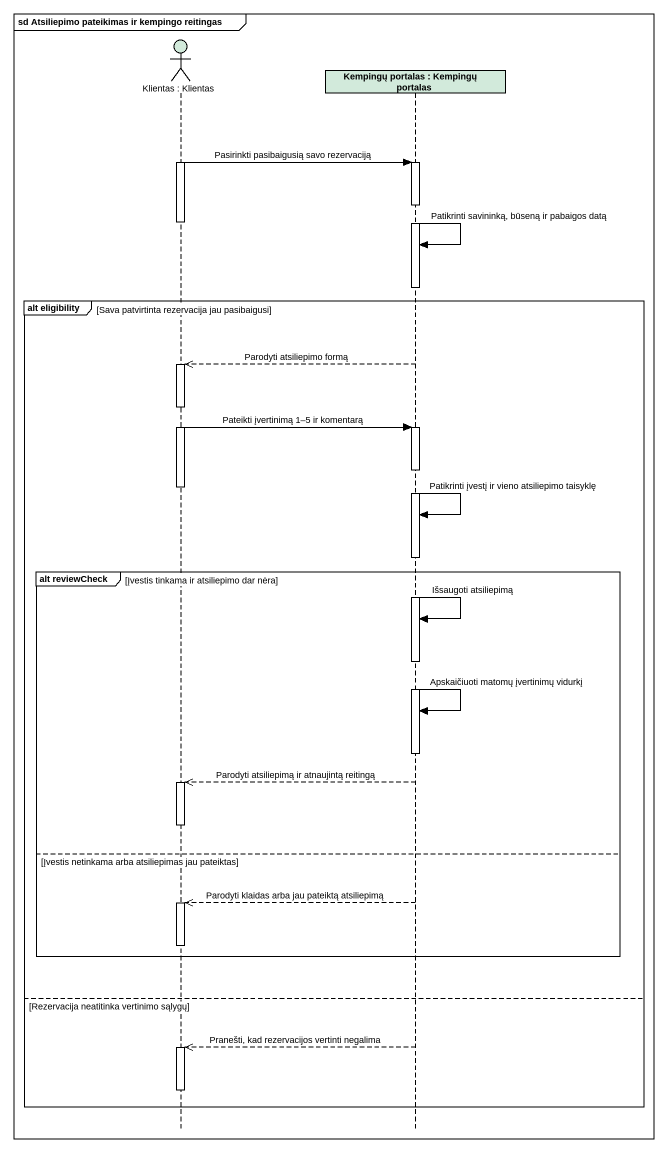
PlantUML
@startuml
mainframe sd Atsiliepimo pateikimas ir kempingo reitingas
hide footbox
actor "Klientas : Klientas" as Klientas #D2EADB
participant "Kempingų portalas : Kempingų portalas" as Kempingų_portalas #D2EADB

activate Klientas
Klientas -> Kempingų_portalas : Pasirinkti pasibaigusią savo rezervaciją
activate Kempingų_portalas
deactivate Klientas
Kempingų_portalas -> Kempingų_portalas : Patikrinti savininką, būseną ir pabaigos datą
deactivate Kempingų_portalas
group alt eligibility [Sava patvirtinta rezervacija jau pasibaigusi]
  Kempingų_portalas -->> Klientas : Parodyti atsiliepimo formą
  activate Klientas
  Klientas -> Kempingų_portalas : Pateikti įvertinimą 1–5 ir komentarą
  activate Kempingų_portalas
  deactivate Klientas
  Kempingų_portalas -> Kempingų_portalas : Patikrinti įvestį ir vieno atsiliepimo taisyklę
  group alt reviewCheck [Įvestis tinkama ir atsiliepimo dar nėra]
    Kempingų_portalas -> Kempingų_portalas : Išsaugoti atsiliepimą
    Kempingų_portalas -> Kempingų_portalas : Apskaičiuoti matomų įvertinimų vidurkį
    deactivate Kempingų_portalas
    Kempingų_portalas -->> Klientas : Parodyti atsiliepimą ir atnaujintą reitingą
    activate Klientas
    deactivate Klientas
  else Įvestis netinkama arba atsiliepimas jau pateiktas
    Kempingų_portalas -->> Klientas : Parodyti klaidas arba jau pateiktą atsiliepimą
    activate Klientas
    deactivate Klientas
  end
else Rezervacija neatitinka vertinimo sąlygų
  Kempingų_portalas -->> Klientas : Pranešti, kad rezervacijos vertinti negalima
  activate Klientas
  deactivate Klientas
end
@enduml
